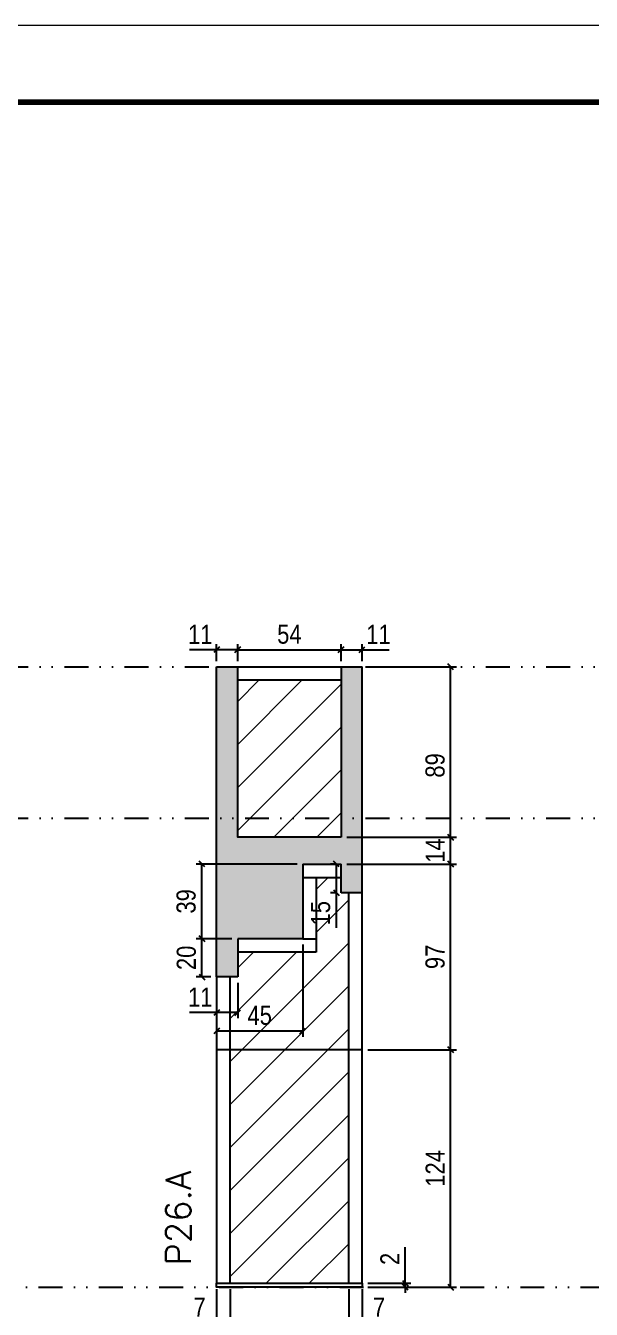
# Model space of a CAD drawing. Extents: x 13770 to 23315, y 867 to 16997.
# Drawn here: x 16405 to 16700, y 8138 to 8808 of the extents above; entities that cross this region are included whole.
import ezdxf

# ---------------------------------------------------------------- set-up
doc = ezdxf.new("R2010")
doc.units = 0
for name, pattern in [('DASHED', [0.75, 0.5, -0.25]), ('DIVIDE2', [0.625, 0.25, -0.125, 0, -0.125, 0, -0.125]), ('HIDDEN', [0.375, 0.25, -0.125])]:
    doc.linetypes.add(name, pattern=pattern)
for name, color, linetype in [('COTA', 241, 'Continuous'), ('Nível', 160, 'Continuous'), ('Painéis', 200, 'Continuous'), ('SARR_2.2x7', 40, 'Continuous'), ('Sarrafo de Pressão', 42, 'HIDDEN')]:
    doc.layers.add(name, color=color, linetype=linetype)
for name, color, linetype, lineweight in [('Folhas', 255, 'Continuous', 9), ('Hachura', 251, 'Continuous', 9), ('SARRAFO DE PRESSAO', 251, 'DASHED', 9), ('Texto Seção', 7, 'Continuous', 15)]:
    doc.layers.add(name, color=color, linetype=linetype, lineweight=lineweight)
doc.styles.add('COTA TECNICA', font='techl___.ttf', dxfattribs={"height": 10})
doc.styles.add('COTA TECNICA-50', font='techl___.ttf', dxfattribs={"height": 10})
doc.styles.add('REGUA-120', font='ROMANS.shx', dxfattribs={"height": 15})
doc.dimstyles.new('COTA PAINEL-50', dxfattribs={"dimtxt": 10, "dimasz": 3, "dimexe": 3, "dimexo": 3, "dimgap": 3, "dimtad": 1, "dimdec": 1, "dimzin": 12, "dimdsep": 46, "dimtxsty": 'COTA TECNICA-50', "dimblk1": 'OBLIQUE', "dimblk2": 'OBLIQUE', "dimsah": 1, "dimcen": 0.9, "dimclrd": 4, "dimclre": 4, "dimclrt": 240, "dimadec": 1, "dimazin": 3, "dimtfac": 1, "dimtdec": 1, "dimtmove": 0, "dimatfit": 3, "dimfxl": 1, "dimtolj": 1, "dimtzin": 12, "dimarcsym": 0})
doc.dimstyles.new('PAINEL', dxfattribs={"dimtxt": 10, "dimasz": 3, "dimexe": 3, "dimexo": 3, "dimgap": 3, "dimtad": 1, "dimdec": 1, "dimzin": 12, "dimdsep": 46, "dimtxsty": 'COTA TECNICA', "dimblk1": 'OBLIQUE', "dimblk2": 'OBLIQUE', "dimsah": 1, "dimcen": 0.9, "dimclrd": 4, "dimclre": 4, "dimclrt": 240, "dimadec": 1, "dimazin": 3, "dimtfac": 1, "dimtdec": 1, "dimtmove": 0, "dimatfit": 3, "dimfxl": 1, "dimtolj": 1, "dimtzin": 12, "dimarcsym": 0})

# ---------------------------------------------------------------- blocks, each defined once
blk = doc.blocks.new('9999999999')
at = {"layer": 'Folhas'}
blk.add_lwpolyline([(98138.98, 34190.21), (99623.98, 34190.21), (99623.98, 35240.21), (98138.98, 35240.21)], close=True, dxfattribs=at)
at = {"layer": 'Folhas', "color": 30, "const_width": 3}
blk.add_lwpolyline([(98213.98, 34230.21), (99583.98, 34230.21), (99583.98, 35200.21), (98213.98, 35200.21)], close=True, dxfattribs=at)
blk = doc.blocks.new('_Oblique')
at = {"color": 0, "linetype": 'ByBlock', "lineweight": -2}
blk.add_line((-0.5, -0.5), (0.5, 0.5), dxfattribs=at)
blk = doc.blocks.new('*D514')
at = {"layer": 'COTA', "color": 4, "lineweight": -2, "transparency": 16777216}
for p, q in [((16504.29, 8148.58), (16504.29, 8094.4)), ((16580.29, 8148.58), (16580.29, 8094.4)), ((16504.29, 8097.4), (16580.29, 8097.4))]:
    blk.add_line(p, q, dxfattribs=at)
at = {"layer": 'Defpoints', "color": 0, "transparency": 16777216}
for p in [(16504.29, 8151.58), (16580.29, 8151.58), (16580.29, 8097.4)]:
    blk.add_point(p, dxfattribs=at)
at = {"layer": 'COTA', "color": 4, "lineweight": -2, "transparency": 16777216, "xscale": 3, "yscale": 3, "zscale": 3, "rotation": 180}
blk.add_blockref('_Oblique', (16504.29, 8097.4), dxfattribs=at)
at = {"layer": 'COTA', "color": 4, "lineweight": -2, "transparency": 16777216, "xscale": 3, "yscale": 3, "zscale": 3}
blk.add_blockref('_Oblique', (16580.29, 8097.4), dxfattribs=at)
at = {"layer": 'COTA', "color": 240, "transparency": 16777216, "insert": (16542.29, 8105.5), "char_height": 10, "attachment_point": 5, "style": 'COTA TECNICA'}
blk.add_mtext('\\A1;76', dxfattribs=at)
blk = doc.blocks.new('*D515')
at = {"layer": 'COTA', "color": 4, "lineweight": -2, "transparency": 16777216}
for p, q in [((16583.29, 8273.58), (16629.53, 8273.58)), ((16626.53, 8149.58), (16626.53, 8273.58)), ((16583.29, 8149.58), (16629.53, 8149.58))]:
    blk.add_line(p, q, dxfattribs=at)
at = {"layer": 'Defpoints', "color": 0, "transparency": 16777216}
for p in [(16580.29, 8273.58), (16626.53, 8273.58), (16580.29, 8149.58)]:
    blk.add_point(p, dxfattribs=at)
at = {"layer": 'COTA', "color": 4, "lineweight": -2, "transparency": 16777216, "xscale": 3, "yscale": 3, "zscale": 3}
for p, rotation in [((16626.53, 8273.58), 90), ((16626.53, 8149.58), 270)]:
    blk.add_blockref('_Oblique', p, dxfattribs=dict(at, rotation=rotation))
at = {"layer": 'COTA', "color": 240, "transparency": 16777216, "insert": (16618.45, 8211.58), "char_height": 10, "attachment_point": 5, "rotation": 90, "style": 'COTA TECNICA-50'}
blk.add_mtext('\\A1;124', dxfattribs=at)
blk = doc.blocks.new('*D516')
at = {"layer": 'COTA', "color": 4, "lineweight": -2, "transparency": 16777216}
for p, q in [((16602.81, 8151.58), (16602.81, 8170.38)), ((16583.29, 8151.58), (16605.81, 8151.58)), ((16583.29, 8149.58), (16605.81, 8149.58)), ((16602.81, 8149.58), (16602.81, 8151.58)), ((16602.81, 8149.58), (16602.81, 8146.58))]:
    blk.add_line(p, q, dxfattribs=at)
at = {"layer": 'Defpoints', "color": 0, "transparency": 16777216}
for p in [(16580.29, 8151.58), (16580.29, 8149.58), (16602.81, 8149.58)]:
    blk.add_point(p, dxfattribs=at)
at = {"layer": 'COTA', "color": 4, "lineweight": -2, "transparency": 16777216, "xscale": 3, "yscale": 3, "zscale": 3}
for p, rotation in [((16602.81, 8151.58), 270), ((16602.81, 8149.58), 90)]:
    blk.add_blockref('_Oblique', p, dxfattribs=dict(at, rotation=rotation))
at = {"layer": 'COTA', "color": 240, "transparency": 16777216, "insert": (16594.81, 8164.32), "char_height": 10, "attachment_point": 5, "rotation": 90, "style": 'COTA TECNICA-50'}
blk.add_mtext('\\A1;2', dxfattribs=at)
blk = doc.blocks.new('*D517')
at = {"layer": 'COTA', "color": 4, "lineweight": -2, "transparency": 16777216}
for p, q in [((16511.29, 8148.58), (16511.29, 8128.07)), ((16504.29, 8146.58), (16504.29, 8128.07)), ((16504.29, 8131.07), (16489.56, 8131.07)), ((16511.29, 8131.07), (16504.29, 8131.07))]:
    blk.add_line(p, q, dxfattribs=at)
at = {"layer": 'Defpoints', "color": 0, "transparency": 16777216}
for p in [(16504.29, 8149.58), (16511.29, 8151.58), (16504.29, 8131.07)]:
    blk.add_point(p, dxfattribs=at)
at = {"layer": 'COTA', "color": 4, "lineweight": -2, "transparency": 16777216, "xscale": 3, "yscale": 3, "zscale": 3, "rotation": 180}
blk.add_blockref('_Oblique', (16504.29, 8131.07), dxfattribs=at)
at = {"layer": 'COTA', "color": 4, "lineweight": -2, "transparency": 16777216, "xscale": 3, "yscale": 3, "zscale": 3}
blk.add_blockref('_Oblique', (16511.29, 8131.07), dxfattribs=at)
at = {"layer": 'COTA', "color": 240, "transparency": 16777216, "insert": (16495.42, 8139.14), "char_height": 10, "attachment_point": 5, "style": 'COTA TECNICA-50'}
blk.add_mtext('\\A1;7', dxfattribs=at)
blk = doc.blocks.new('*D518')
at = {"layer": 'COTA', "color": 4, "lineweight": -2, "transparency": 16777216}
for p, q in [((16573.29, 8148.58), (16573.29, 8128.07)), ((16580.29, 8146.58), (16580.29, 8128.07)), ((16573.29, 8131.07), (16580.29, 8131.07)), ((16580.29, 8131.07), (16595.02, 8131.07))]:
    blk.add_line(p, q, dxfattribs=at)
at = {"layer": 'Defpoints', "color": 0, "transparency": 16777216}
for p in [(16573.29, 8151.58), (16580.29, 8149.58), (16580.29, 8131.07)]:
    blk.add_point(p, dxfattribs=at)
at = {"layer": 'COTA', "color": 4, "lineweight": -2, "transparency": 16777216, "xscale": 3, "yscale": 3, "zscale": 3, "rotation": 180}
blk.add_blockref('_Oblique', (16573.29, 8131.07), dxfattribs=at)
at = {"layer": 'COTA', "color": 4, "lineweight": -2, "transparency": 16777216, "xscale": 3, "yscale": 3, "zscale": 3}
blk.add_blockref('_Oblique', (16580.29, 8131.07), dxfattribs=at)
at = {"layer": 'COTA', "color": 240, "transparency": 16777216, "insert": (16589.15, 8139.14), "char_height": 10, "attachment_point": 5, "style": 'COTA TECNICA-50'}
blk.add_mtext('\\A1;7', dxfattribs=at)
blk = doc.blocks.new('*D540')
at = {"layer": 'COTA', "color": 4, "lineweight": -2, "transparency": 16777216}
for p, q in [((16572.29, 8370.58), (16629.53, 8370.58)), ((16626.53, 8273.58), (16626.53, 8370.58)), ((16583.29, 8273.58), (16629.53, 8273.58))]:
    blk.add_line(p, q, dxfattribs=at)
at = {"layer": 'Defpoints', "color": 0, "transparency": 16777216}
for p in [(16569.29, 8370.58), (16626.53, 8370.58), (16580.29, 8273.58)]:
    blk.add_point(p, dxfattribs=at)
at = {"layer": 'COTA', "color": 4, "lineweight": -2, "transparency": 16777216, "xscale": 3, "yscale": 3, "zscale": 3}
for p, rotation in [((16626.53, 8370.58), 90), ((16626.53, 8273.58), 270)]:
    blk.add_blockref('_Oblique', p, dxfattribs=dict(at, rotation=rotation))
at = {"layer": 'COTA', "color": 240, "transparency": 16777216, "insert": (16618.43, 8322.08), "char_height": 10, "attachment_point": 5, "rotation": 90, "style": 'COTA TECNICA'}
blk.add_mtext('\\A1;97', dxfattribs=at)
blk = doc.blocks.new('*D542')
at = {"layer": 'COTA', "color": 4, "lineweight": -2, "transparency": 16777216}
for p, q in [((16583.29, 8473.58), (16629.53, 8473.58)), ((16626.53, 8384.58), (16626.53, 8473.58)), ((16572.29, 8384.58), (16629.53, 8384.58))]:
    blk.add_line(p, q, dxfattribs=at)
at = {"layer": 'Defpoints', "color": 0, "transparency": 16777216}
for p in [(16580.29, 8473.58), (16626.53, 8473.58), (16569.29, 8384.58)]:
    blk.add_point(p, dxfattribs=at)
at = {"layer": 'COTA', "color": 4, "lineweight": -2, "transparency": 16777216, "xscale": 3, "yscale": 3, "zscale": 3}
for p, rotation in [((16626.53, 8473.58), 90), ((16626.53, 8384.58), 270)]:
    blk.add_blockref('_Oblique', p, dxfattribs=dict(at, rotation=rotation))
at = {"layer": 'COTA', "color": 240, "transparency": 16777216, "insert": (16618.43, 8422.08), "char_height": 10, "attachment_point": 5, "rotation": 90, "style": 'COTA TECNICA'}
blk.add_mtext('\\A1;89', dxfattribs=at)
blk = doc.blocks.new('*D1078')
at = {"layer": 'COTA', "color": 4, "lineweight": -2, "transparency": 16777216}
for p, q in [((16572.29, 8384.58), (16629.53, 8384.58)), ((16626.53, 8370.58), (16626.53, 8384.58)), ((16572.29, 8370.58), (16629.53, 8370.58))]:
    blk.add_line(p, q, dxfattribs=at)
at = {"layer": 'Defpoints', "color": 0, "transparency": 16777216}
for p in [(16569.29, 8384.58), (16626.53, 8384.58), (16569.29, 8370.58)]:
    blk.add_point(p, dxfattribs=at)
at = {"layer": 'COTA', "color": 4, "lineweight": -2, "transparency": 16777216, "xscale": 3, "yscale": 3, "zscale": 3}
for p, rotation in [((16626.53, 8384.58), 90), ((16626.53, 8370.58), 270)]:
    blk.add_blockref('_Oblique', p, dxfattribs=dict(at, rotation=rotation))
at = {"layer": 'COTA', "color": 240, "transparency": 16777216, "insert": (16618.45, 8377.58), "char_height": 10, "attachment_point": 5, "rotation": 90, "style": 'COTA TECNICA'}
blk.add_mtext('\\A1;14', dxfattribs=at)
blk = doc.blocks.new('*D1079')
at = {"layer": 'COTA', "color": 4, "lineweight": -2, "transparency": 16777216}
for p, q in [((16549.29, 8328.58), (16549.29, 8280.4)), ((16504.29, 8308.58), (16504.29, 8280.4)), ((16504.29, 8283.4), (16549.29, 8283.4))]:
    blk.add_line(p, q, dxfattribs=at)
at = {"layer": 'Defpoints', "color": 0, "transparency": 16777216}
for p in [(16549.29, 8331.58), (16504.29, 8311.58), (16549.29, 8283.4)]:
    blk.add_point(p, dxfattribs=at)
at = {"layer": 'COTA', "color": 4, "lineweight": -2, "transparency": 16777216, "xscale": 3, "yscale": 3, "zscale": 3, "rotation": 180}
blk.add_blockref('_Oblique', (16504.29, 8283.4), dxfattribs=at)
at = {"layer": 'COTA', "color": 4, "lineweight": -2, "transparency": 16777216, "xscale": 3, "yscale": 3, "zscale": 3}
blk.add_blockref('_Oblique', (16549.29, 8283.4), dxfattribs=at)
at = {"layer": 'COTA', "color": 240, "transparency": 16777216, "insert": (16526.79, 8291.51), "char_height": 10, "attachment_point": 5, "style": 'COTA TECNICA'}
blk.add_mtext('\\A1;45', dxfattribs=at)
blk = doc.blocks.new('*D1080')
at = {"layer": 'COTA', "color": 4, "lineweight": -2, "transparency": 16777216}
for p, q in [((16504.29, 8308.58), (16504.29, 8289.99)), ((16515.29, 8308.58), (16515.29, 8289.99)), ((16504.29, 8292.99), (16490.2, 8292.99)), ((16515.29, 8292.99), (16504.29, 8292.99))]:
    blk.add_line(p, q, dxfattribs=at)
at = {"layer": 'Defpoints', "color": 0, "transparency": 16777216}
for p in [(16504.29, 8311.58), (16515.29, 8311.58), (16504.29, 8292.99)]:
    blk.add_point(p, dxfattribs=at)
at = {"layer": 'COTA', "color": 4, "lineweight": -2, "transparency": 16777216, "xscale": 3, "yscale": 3, "zscale": 3, "rotation": 180}
blk.add_blockref('_Oblique', (16504.29, 8292.99), dxfattribs=at)
at = {"layer": 'COTA', "color": 4, "lineweight": -2, "transparency": 16777216, "xscale": 3, "yscale": 3, "zscale": 3}
blk.add_blockref('_Oblique', (16515.29, 8292.99), dxfattribs=at)
at = {"layer": 'COTA', "color": 240, "transparency": 16777216, "insert": (16495.74, 8301.05), "char_height": 10, "attachment_point": 5, "style": 'COTA TECNICA'}
blk.add_mtext('\\A1;11', dxfattribs=at)
blk = doc.blocks.new('*D1081')
at = {"layer": 'COTA', "color": 4, "lineweight": -2, "transparency": 16777216}
for p, q in [((16512.29, 8331.58), (16493.63, 8331.58)), ((16496.63, 8311.58), (16496.63, 8331.58)), ((16501.29, 8311.58), (16493.63, 8311.58))]:
    blk.add_line(p, q, dxfattribs=at)
at = {"layer": 'Defpoints', "color": 0, "transparency": 16777216}
for p in [(16496.63, 8331.58), (16515.29, 8331.58), (16504.29, 8311.58)]:
    blk.add_point(p, dxfattribs=at)
at = {"layer": 'COTA', "color": 4, "lineweight": -2, "transparency": 16777216, "xscale": 3, "yscale": 3, "zscale": 3}
for p, rotation in [((16496.63, 8331.58), 90), ((16496.63, 8311.58), 270)]:
    blk.add_blockref('_Oblique', p, dxfattribs=dict(at, rotation=rotation))
at = {"layer": 'COTA', "color": 240, "transparency": 16777216, "insert": (16488.53, 8321.58), "char_height": 10, "attachment_point": 5, "rotation": 90, "style": 'COTA TECNICA'}
blk.add_mtext('\\A1;20', dxfattribs=at)
blk = doc.blocks.new('*D1082')
at = {"layer": 'COTA', "color": 4, "lineweight": -2, "transparency": 16777216}
for p, q in [((16546.29, 8370.58), (16493.63, 8370.58)), ((16496.63, 8331.58), (16496.63, 8370.58)), ((16512.29, 8331.58), (16493.63, 8331.58))]:
    blk.add_line(p, q, dxfattribs=at)
at = {"layer": 'Defpoints', "color": 0, "transparency": 16777216}
for p in [(16496.63, 8370.58), (16549.29, 8370.58), (16515.29, 8331.58)]:
    blk.add_point(p, dxfattribs=at)
at = {"layer": 'COTA', "color": 4, "lineweight": -2, "transparency": 16777216, "xscale": 3, "yscale": 3, "zscale": 3}
for p, rotation in [((16496.63, 8370.58), 90), ((16496.63, 8331.58), 270)]:
    blk.add_blockref('_Oblique', p, dxfattribs=dict(at, rotation=rotation))
at = {"layer": 'COTA', "color": 240, "transparency": 16777216, "insert": (16488.38, 8351.08), "char_height": 10, "attachment_point": 5, "rotation": 90, "style": 'COTA TECNICA'}
blk.add_mtext('\\A1;39', dxfattribs=at)
blk = doc.blocks.new('*D1083')
at = {"layer": 'COTA', "color": 4, "lineweight": -2, "transparency": 16777216}
for p, q in [((16566.29, 8370.58), (16563.76, 8370.58)), ((16566.76, 8370.58), (16566.76, 8355.58)), ((16566.29, 8355.58), (16563.76, 8355.58)), ((16566.76, 8355.58), (16566.76, 8337.21))]:
    blk.add_line(p, q, dxfattribs=at)
at = {"layer": 'Defpoints', "color": 0, "transparency": 16777216}
for p in [(16569.29, 8370.58), (16566.76, 8355.58), (16569.29, 8355.58)]:
    blk.add_point(p, dxfattribs=at)
at = {"layer": 'COTA', "color": 4, "lineweight": -2, "transparency": 16777216, "xscale": 3, "yscale": 3, "zscale": 3}
for p, rotation in [((16566.76, 8370.58), 90), ((16566.76, 8355.58), 270)]:
    blk.add_blockref('_Oblique', p, dxfattribs=dict(at, rotation=rotation))
at = {"layer": 'COTA', "color": 240, "transparency": 16777216, "insert": (16558.65, 8344.89), "char_height": 10, "attachment_point": 5, "rotation": 90, "style": 'COTA TECNICA'}
blk.add_mtext('\\A1;15', dxfattribs=at)
blk = doc.blocks.new('*D1084')
at = {"layer": 'COTA', "color": 4, "lineweight": -2, "transparency": 16777216}
for p, q in [((16504.29, 8482.5), (16490.2, 8482.5)), ((16504.29, 8476.58), (16504.29, 8485.5)), ((16515.29, 8482.5), (16504.29, 8482.5)), ((16515.29, 8476.58), (16515.29, 8485.5))]:
    blk.add_line(p, q, dxfattribs=at)
at = {"layer": 'Defpoints', "color": 0, "transparency": 16777216}
for p in [(16504.29, 8482.5), (16504.29, 8473.58), (16515.29, 8473.58)]:
    blk.add_point(p, dxfattribs=at)
at = {"layer": 'COTA', "color": 4, "lineweight": -2, "transparency": 16777216, "xscale": 3, "yscale": 3, "zscale": 3, "rotation": 180}
blk.add_blockref('_Oblique', (16504.29, 8482.5), dxfattribs=at)
at = {"layer": 'COTA', "color": 4, "lineweight": -2, "transparency": 16777216, "xscale": 3, "yscale": 3, "zscale": 3}
blk.add_blockref('_Oblique', (16515.29, 8482.5), dxfattribs=at)
at = {"layer": 'COTA', "color": 240, "transparency": 16777216, "insert": (16495.74, 8490.56), "char_height": 10, "attachment_point": 5, "style": 'COTA TECNICA'}
blk.add_mtext('\\A1;11', dxfattribs=at)
blk = doc.blocks.new('*D1085')
at = {"layer": 'COTA', "color": 4, "lineweight": -2, "transparency": 16777216}
for p, q in [((16515.29, 8476.58), (16515.29, 8485.5)), ((16515.29, 8482.5), (16569.29, 8482.5)), ((16569.29, 8476.58), (16569.29, 8485.5))]:
    blk.add_line(p, q, dxfattribs=at)
at = {"layer": 'Defpoints', "color": 0, "transparency": 16777216}
for p in [(16569.29, 8482.5), (16515.29, 8473.58), (16569.29, 8473.58)]:
    blk.add_point(p, dxfattribs=at)
at = {"layer": 'COTA', "color": 4, "lineweight": -2, "transparency": 16777216, "xscale": 3, "yscale": 3, "zscale": 3, "rotation": 180}
blk.add_blockref('_Oblique', (16515.29, 8482.5), dxfattribs=at)
at = {"layer": 'COTA', "color": 4, "lineweight": -2, "transparency": 16777216, "xscale": 3, "yscale": 3, "zscale": 3}
blk.add_blockref('_Oblique', (16569.29, 8482.5), dxfattribs=at)
at = {"layer": 'COTA', "color": 240, "transparency": 16777216, "insert": (16542.29, 8490.61), "char_height": 10, "attachment_point": 5, "style": 'COTA TECNICA'}
blk.add_mtext('\\A1;54', dxfattribs=at)
blk = doc.blocks.new('*D1086')
at = {"layer": 'COTA', "color": 4, "lineweight": -2, "transparency": 16777216}
for p, q in [((16569.29, 8476.58), (16569.29, 8485.5)), ((16569.29, 8482.5), (16580.29, 8482.5)), ((16580.29, 8476.58), (16580.29, 8485.5)), ((16580.29, 8482.5), (16594.38, 8482.5))]:
    blk.add_line(p, q, dxfattribs=at)
at = {"layer": 'Defpoints', "color": 0, "transparency": 16777216}
for p in [(16580.29, 8482.5), (16569.29, 8473.58), (16580.29, 8473.58)]:
    blk.add_point(p, dxfattribs=at)
at = {"layer": 'COTA', "color": 4, "lineweight": -2, "transparency": 16777216, "xscale": 3, "yscale": 3, "zscale": 3, "rotation": 180}
blk.add_blockref('_Oblique', (16569.29, 8482.5), dxfattribs=at)
at = {"layer": 'COTA', "color": 4, "lineweight": -2, "transparency": 16777216, "xscale": 3, "yscale": 3, "zscale": 3}
blk.add_blockref('_Oblique', (16580.29, 8482.5), dxfattribs=at)
at = {"layer": 'COTA', "color": 240, "transparency": 16777216, "insert": (16588.83, 8490.56), "char_height": 10, "attachment_point": 5, "style": 'COTA TECNICA'}
blk.add_mtext('\\A1;11', dxfattribs=at)

msp = doc.modelspace()

# ---------------------------------------------------------------- hatches: boundary and pattern name
at = {"layer": 'COTA'}
h = msp.add_hatch(dxfattribs=at)
h.set_pattern_fill('AR-CONC', color=256, scale=0.03)
h.paths.add_polyline_path([(16549.29, 8370.58), (16569.29, 8370.58), (16569.29, 8355.58), (16580.29, 8355.58), (16580.29, 8394.58), (16569.29, 8394.58), (16569.29, 8384.58), (16515.29, 8384.58), (16515.29, 8394.58), (16504.29, 8394.58), (16504.29, 8311.58), (16515.29, 8311.58), (16515.29, 8331.58), (16549.29, 8331.58)])
h.paths.add_polyline_path([(16504.29, 8394.58), (16515.29, 8394.58), (16515.29, 8473.58), (16504.29, 8473.58)])
h.paths.add_polyline_path([(16580.29, 8473.58), (16569.29, 8473.58), (16569.29, 8394.58), (16580.29, 8394.58)])
at = {"layer": 'Hachura', "linetype": 'ByBlock'}
h = msp.add_hatch(dxfattribs=at)
h.set_pattern_fill('ANSI31', color=256, scale=5)
h.paths.add_polyline_path([(16569.29, 8466.58), (16515.29, 8466.58), (16515.29, 8394.58), (16569.29, 8394.58)])
h.paths.add_polyline_path([(16569.29, 8384.58), (16569.29, 8394.58), (16515.29, 8394.58), (16515.29, 8384.58)])
h = msp.add_hatch(dxfattribs=at)
h.set_pattern_fill('ANSI31', color=256, scale=5)
h.set_pattern_definition([(45, (1598.5, 0), (-11.22532, 11.22532), [])])
h.paths.add_polyline_path([(16573.29, 8273.58), (16511.29, 8273.58), (16511.29, 8151.58), (16573.29, 8151.58)])
h.paths.add_polyline_path([(16515.29, 8311.58), (16511.29, 8311.58), (16511.29, 8273.58), (16573.29, 8273.58), (16573.29, 8363.58), (16556.29, 8363.58), (16556.29, 8331.58), (16556.29, 8324.58), (16515.29, 8324.58)])

# ---------------------------------------------------------------- linework, layer by layer
at = {"layer": 'COTA'}
for p, q in [((16504.29, 8311.58), (16504.29, 8473.58)), ((16504.29, 8473.58), (16515.29, 8473.58)), ((16569.29, 8473.58), (16580.29, 8473.58)), ((16580.29, 8355.58), (16580.29, 8473.58)), ((16549.29, 8331.58), (16556.29, 8331.58)), ((16556.29, 8331.58), (16556.29, 8324.58))]:
    msp.add_line(p, q, dxfattribs=at)
at = {"layer": 'Nível', "color": 4, "linetype": 'DIVIDE2', "ltscale": 50}
for p, q in [((15984.5, 8473.58), (21112.79, 8473.58)), ((15984.5, 8394.58), (21112.79, 8394.58)), ((13769.54, 8149.58), (21112.79, 8149.58))]:
    msp.add_line(p, q, dxfattribs=at)
at = {"layer": 'Painéis'}
for p, q in [((16549.29, 8370.58), (16549.29, 8331.58)), ((16549.29, 8370.58), (16569.29, 8370.58)), ((16569.29, 8355.58), (16569.29, 8370.58)), ((16580.29, 8355.58), (16569.29, 8355.58)), ((16580.29, 8273.58), (16580.29, 8355.58)), ((16549.29, 8331.58), (16515.29, 8331.58)), ((16515.29, 8331.58), (16515.29, 8311.58)), ((16504.29, 8311.58), (16504.29, 8273.58)), ((16515.29, 8311.58), (16504.29, 8311.58)), ((16580.29, 8273.58), (16504.29, 8273.58))]:
    msp.add_line(p, q, dxfattribs=at)
for points in [[(16569.29, 8384.58), (16515.29, 8384.58), (16515.29, 8473.58), (16569.29, 8473.58)], [(16504.29, 8151.58), (16580.29, 8151.58), (16580.29, 8273.58), (16504.29, 8273.58)], [(16504.29, 8151.58), (16580.29, 8151.58), (16580.29, 8149.58), (16504.29, 8149.58)]]:
    msp.add_lwpolyline(points, close=True, dxfattribs=at)
at = {"layer": 'SARR_2.2x7', "linetype": 'ByBlock'}
for p, q in [((16569.29, 8466.58), (16515.29, 8466.58)), ((16549.29, 8363.58), (16569.29, 8363.58)), ((16556.29, 8363.58), (16556.29, 8331.58)), ((16556.29, 8324.58), (16515.29, 8324.58))]:
    msp.add_line(p, q, dxfattribs=at)
at = {"layer": 'Sarrafo de Pressão'}
for p, q in [((16573.29, 8273.58), (16573.29, 8355.58)), ((16511.29, 8273.58), (16511.29, 8311.58)), ((16511.29, 8151.58), (16511.29, 8273.58)), ((16573.29, 8151.58), (16573.29, 8273.58))]:
    msp.add_line(p, q, dxfattribs=at)

# ---------------------------------------------------------------- block references
at = {"layer": 'SARRAFO DE PRESSAO', "color": 6, "linetype": 'ByBlock'}
msp.add_blockref('9999999999', (-82154.48, -26431.71), dxfattribs=at)

# ---------------------------------------------------------------- texts
at = {"layer": 'Texto Seção', "insert": (16490.82, 8160.83), "char_height": 13, "width": 285.3299, "attachment_point": 7, "rotation": 90, "style": 'REGUA-120'}
msp.add_mtext('P26.A', dxfattribs=at)

# ---------------------------------------------------------------- dimensions: what is measured, and where the dimension line sits
at = {"layer": 'COTA'}
for base, p1, p2, dimstyle, picture, middle in [((16504.29, 8482.5), (16515.29, 8473.58), (16504.29, 8473.58), 'PAINEL', '*D1084', (16495.74, 8490.56)), ((16569.29, 8482.5), (16515.29, 8473.58), (16569.29, 8473.58), 'PAINEL', '*D1085', (16542.29, 8490.61)), ((16580.29, 8482.5), (16569.29, 8473.58), (16580.29, 8473.58), 'PAINEL', '*D1086', (16588.83, 8490.56)), ((16549.29, 8283.4), (16504.29, 8311.58), (16549.29, 8331.58), 'PAINEL', '*D1079', (16526.79, 8291.51)), ((16504.29, 8292.99), (16515.29, 8311.58), (16504.29, 8311.58), 'PAINEL', '*D1080', (16495.74, 8301.05)), ((16580.29, 8131.07), (16573.29, 8151.58), (16580.29, 8149.58), 'COTA PAINEL-50', '*D518', (16589.15, 8139.14))]:
    dim = msp.add_linear_dim(base=base, p1=p1, p2=p2, dimstyle=dimstyle, dxfattribs=at)
    dim.commit()
    dim.dimension.update_dxf_attribs({"geometry": picture, "text_midpoint": middle})
for base, p1, p2, dimstyle, picture, middle in [((16626.53, 8473.58), (16569.29, 8384.58), (16580.29, 8473.58), 'PAINEL', '*D542', (16626.53, 8422.08)), ((16626.53, 8384.58), (16569.29, 8370.58), (16569.29, 8384.58), 'PAINEL', '*D1078', (16626.53, 8377.58)), ((16496.63, 8331.58), (16504.29, 8311.58), (16515.29, 8331.58), 'PAINEL', '*D1081', (16496.63, 8321.58)), ((16602.81, 8149.58), (16580.29, 8151.58), (16580.29, 8149.58), 'COTA PAINEL-50', '*D516', (16602.81, 8164.32))]:
    dim = msp.add_linear_dim(base=base, p1=p1, p2=p2, angle=90, dimstyle=dimstyle, dxfattribs=at)
    dim.commit()
    dim.dimension.update_dxf_attribs({"geometry": picture, "text_midpoint": middle, "dimtype": 160})
dim = msp.add_linear_dim(base=(16496.63, 8370.58), p1=(16515.29, 8331.58), p2=(16549.29, 8370.58), angle=90, dimstyle='PAINEL', override={"dimtmove": 1}, dxfattribs=at)
dim.commit()
dim.dimension.update_dxf_attribs({"geometry": '*D1082', "text_midpoint": (16488.38, 8351.08)})
for base, p1, p2, angle, dimstyle, picture, middle in [((16566.76, 8355.58), (16569.29, 8370.58), (16569.29, 8355.58), 90, 'PAINEL', '*D1083', (16558.65, 8344.89)), ((16626.53, 8370.58), (16580.29, 8273.58), (16569.29, 8370.58), 90, 'PAINEL', '*D540', (16618.43, 8322.08)), ((16626.53, 8273.58), (16580.29, 8149.58), (16580.29, 8273.58), 90, 'COTA PAINEL-50', '*D515', (16618.45, 8211.58)), ((16504.29, 8131.07), (16511.29, 8151.58), (16504.29, 8149.58), 180, 'COTA PAINEL-50', '*D517', (16495.42, 8139.14))]:
    dim = msp.add_linear_dim(base=base, p1=p1, p2=p2, angle=angle, dimstyle=dimstyle, dxfattribs=at)
    dim.commit()
    dim.dimension.update_dxf_attribs({"geometry": picture, "text_midpoint": middle})
dim = msp.add_linear_dim(base=(16580.29, 8097.4), p1=(16504.29, 8151.58), p2=(16580.29, 8151.58), dimstyle='PAINEL', override={"dimarcsym": 2}, dxfattribs=at)
dim.commit()
dim.dimension.update_dxf_attribs({"geometry": '*D514', "text_midpoint": (16542.29, 8105.5)})

doc.saveas('drawing.dxf')
